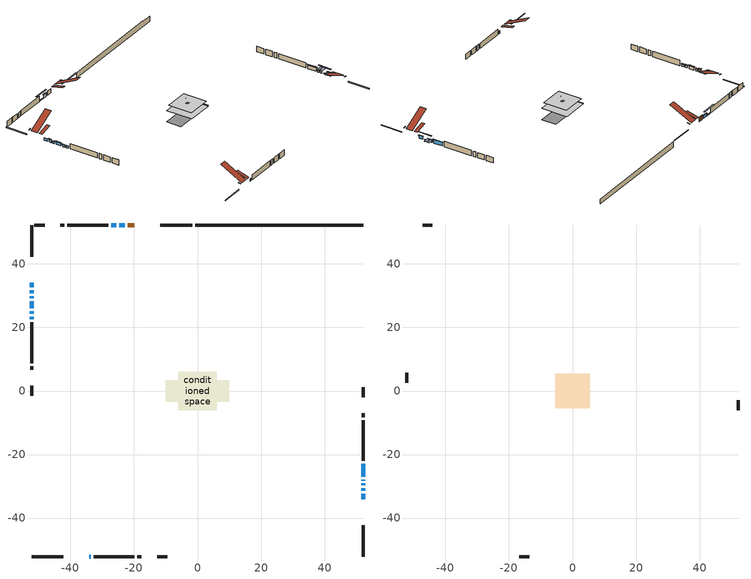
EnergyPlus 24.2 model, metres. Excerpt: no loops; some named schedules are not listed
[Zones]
conditioned space
 floor outside (Floor1 construction): -0.5,-0.5 -0.5,0.5 0.5,0.5 0.5,-0.5 z0.61
 floor outside (Floor2 construction): -1.36,-1.36 -1.36,1.36 1.36,1.36 1.36,-1.36 z0.61
 floor adiabatic (AdiabaticFloorConstruction): -6.01,-6.01 -6.01,6.01 6.01,6.01 6.01,-6.01 z0.61
 floor foundation (Slab1 construction): -9.92,-3.34 -9.92,3.34 9.92,3.34 9.92,-3.34 z-1.83
 wall outside (RimJoist1 construction): -1.71,52.25 -11.72,52.25 / -52.25,-52.25 -42.24,-52.25 / -52.25,52.25 -52.25,42.24 / 52.25,-52.25 52.25,-42.24 z0.61:0.91
 wall outside (AdiabaticWallConstruction 1): -19.9,52.25 -21.98,52.25 z0.61:2.64
 wall outside (AdiabaticWallConstruction): -52.25,34.07 -52.25,32.58 / -34.07,-52.25 -33.65,-52.25 z0.61:1.83; 52.25,-34.07 52.25,-32.34 / -22.91,52.25 -24.64,52.25 / -52.25,31.65 -52.25,30.79 z0.61:1.96; -52.25,29.86 -52.25,29.15 / -52.25,25.16 -52.25,24.34 z0.61:1.55; -52.25,28.22 -52.25,26.09 z0.61:1.93; -52.25,23.42 -52.25,22.6 z0.61:1.47; 52.25,-31.42 52.25,-30.6 / -25.57,52.25 -27.2,52.25 z0.61:1.02; 52.25,-29.67 52.25,-29.11 / 52.25,-28.19 52.25,-27.93 z0.61:1.53; 52.25,-27 52.25,-22.94 z0.61:2.24
 wall outside (Wall1 construction): -28.12,52.25 -41.01,52.25 / -32.72,-52.25 -19.84,-52.25 / -52.25,21.67 -52.25,8.79 / 52.25,-22.01 52.25,-9.13 z0.61:3.05
 wall outside (Wall2 construction): -41.94,52.25 -43.16,52.25 / -18.91,-52.25 -17.69,-52.25 / -52.25,7.86 -52.25,6.64 / 52.25,-8.2 52.25,-6.98 z0.61:3.05
 wall outside (Wall6 construction): -48.11,52.25 -51.32,52.25 / -12.73,-52.25 -9.52,-52.25 / -52.25,1.68 -52.25,-1.52 / 52.25,-2.02 52.25,1.19 z0.61:3.05
 wall foundation (FoundationWall1 construction): -0.78,52.25,-1.83 -0.78,52.25,0.61 46.95,52.25,0.61 46.95,52.25,0.42 52.25,52.25,0.42 52.25,52.25,-1.83
 window (WindowConstruction 8): -52.25,34.07 -52.25,32.58 z0.61:1.83
 window (WindowConstruction 1): 52.25,-34.07 52.25,-32.34 z0.61:1.96
 window (WindowConstruction 2): -22.91,52.25 -24.64,52.25 z0.61:1.96
 window (WindowConstruction 3): -52.25,31.65 -52.25,30.79 z0.61:1.96
 window (WindowConstruction 4): -52.25,29.86 -52.25,29.15 z0.61:1.55
 window (WindowConstruction 5): -52.25,28.22 -52.25,26.09 z0.61:1.93
 window (WindowConstruction 6): -52.25,25.16 -52.25,24.35 z0.61:1.55
 window (WindowConstruction 7): -52.25,23.42 -52.25,22.6 z0.61:1.47
 window (WindowConstruction 12): 52.25,-31.41 52.25,-30.6 z0.61:1.02
 window (WindowConstruction 13): -25.57,52.25 -27.19,52.25 z0.61:1.02
 window (WindowConstruction 9): 52.25,-29.67 52.25,-29.11 z0.61:1.52
 window (WindowConstruction 10): 52.25,-28.18 52.25,-27.93 z0.61:1.52
 window (WindowConstruction 11): -34.07,-52.25 -33.65,-52.25 z0.61:1.83
 window (WindowConstruction): 52.25,-27 52.25,-22.94 z0.61:2.23
 door (Door): -19.9,52.25 -21.98,52.25 z0.61:2.64
 ceiling adiabatic (AdiabaticFloorConstruction): 6.01,-6.01 6.01,6.01 -6.01,6.01 -6.01,-6.01 z0.61
attic - vented
 floor to conditioned space (Floor3 construction Reversed): -0.5,-0.5 -0.5,0.5 0.5,0.5 0.5,-0.5 z3.05
 floor to conditioned space (Floor4 construction Reversed): -5.36,-5.36 -5.36,5.36 5.36,5.36 5.36,-5.36 z3.05
 floor to conditioned space (Floor5 construction Reversed): -2.71,-2.71 -2.71,2.71 2.71,2.71 2.71,-2.71 z3.05
 wall outside (Wall3 construction): -44.09,52.25 -47.18,52.25 / -16.76,-52.25 -13.66,-52.25 / -52.25,5.71 -52.25,2.61 / 52.25,-6.05 52.25,-2.95 z0.61:3.05
 roof outside (Roof1 construction): -12.9,52.25,3.05 -12.9,51.25,3.22 -12.65,51.25,3.22 -12.65,52.25,3.05; -41.06,-52.25,3.05 -41.06,-51.25,3.22 -41.32,-51.25,3.22 -41.32,-52.25,3.05; -52.25,41.06,3.05 -51.25,41.06,3.22 -51.25,41.32,3.22 -52.25,41.32,3.05; 52.25,-41.06,3.05 51.25,-41.06,3.22 51.25,-41.32,3.22 52.25,-41.32,3.05
 roof outside (Roof2 construction): -16.67,52.25,3.05 -16.67,42.1,8.12 -13.83,42.1,8.12 -13.83,52.25,3.05; -37.3,-52.25,3.05 -37.3,-42.1,8.12 -40.13,-42.1,8.12 -40.13,-52.25,3.05; -52.25,37.3,3.05 -42.1,37.3,8.12 -42.1,40.13,8.12 -52.25,40.13,3.05; 52.25,-37.3,3.05 42.1,-37.3,8.12 42.1,-40.13,8.12 52.25,-40.13,3.05
 roof outside (Roof3 construction): -18.97,52.25,3.05 -18.97,46.93,4.38 -17.6,46.93,4.38 -17.6,52.25,3.05; -35,-52.25,3.05 -35,-46.93,4.38 -36.37,-46.93,4.38 -36.37,-52.25,3.05; -52.25,35,3.05 -46.93,35,4.38 -46.93,36.37,4.38 -52.25,36.37,3.05; 52.25,-35,3.05 46.93,-35,4.38 46.93,-36.37,4.38 52.25,-36.37,3.05
shading: 52.25,-32.14 52.25,-34.27 52.66,-34.27 52.66,-32.14 z2.16; -24.84,52.25 -22.71,52.25 -22.71,52.66 -24.84,52.66 z2.16; -52.25,30.59 -52.25,31.85 -52.66,31.85 -52.66,30.59 z2.16; -52.25,28.95 -52.25,30.06 -52.66,30.06 -52.66,28.95 z1.75; -52.25,25.89 -52.25,28.42 -52.66,28.42 -52.66,25.89 z2.13; -52.25,24.14 -52.25,25.36 -52.66,25.36 -52.66,24.14 z1.75; -52.25,22.4 -52.25,23.62 -52.66,23.62 -52.66,22.4 z1.67; 52.25,-27.94 52.25,-34.07 52.66,-34.07 52.66,-27.94 z3.68; -29.86,52.25 -22.91,52.25 -22.91,52.66 -29.86,52.66 z3.68; 52.25,-28.81 52.25,-29.97 54.69,-29.97 54.69,-28.81 z1.82; 52.25,-27.63 52.25,-28.48 54.69,-28.48 54.69,-27.63 z1.82; 52.25,-22.74 52.25,-27.2 52.66,-27.2 52.66,-22.74 z2.44
[Building]
Building 1: Terrain=Suburbs
[Site:Location]
Greenwood AP_NS: Latitude {deg}=44.98; Longitude {deg}=-64.92; Time Zone {hr}=-4; Elevation {m}=28; Keep Site Location Information=Yes
[Site:GroundTemperature:Shallow]
3.62696, 1.72046, 1.56778, 2.47251, 6.10451, 9.71958, 12.8537, 14.839, 15.0077, 13.3929, 10.3388, 6.83459
[Site:WaterMainsTemperature]
Calculation Method=Schedule; Temperature Schedule=mains temperature schedule
[Material] Roughness=Rough; Thermal Absorptance=0.9
Name | Thickness {m} | Conductivity {W/m-K} | Density {kg/m3} | Specific Heat {J/kg-K} | Solar Absorptance | Visible Absorptance
asphalt or fiberglass shingles | 0.00635 | 0.162714 | 1121.4 | 1465.45 | 0.4 | 0.4
ceiling loosefill ins | 0.169333 | 0.0480833 | 16.02 | 1046.75 | 0.7 | 0.7
ceiling stud and cavity | 0.1397 | 0.408949 | 65.682 | 1177.47 | 0.7 | 0.7
ceiling stud and cavity 1 | 0.1397 | 0.0910875 | 65.682 | 1177.47 | 0.7 | 0.7
ceiling stud and cavity 2 | 0.1397 | 0.105642 | 65.682 | 1177.47 | 0.7 | 0.7
concrete 4.0 in. | 0.1016 | 1.803125 | 2242.8 | 837.4 | 0.7 | 0.7
concrete 8.0 in. | 0.2032 | 1.803125 | 2242.8 | 837.4 | 0.7 | 0.7
door material | 0.04445 | 0.053851 | 512.64 | 1214.23 | 0.7 | 0.7
exterior vertical ins | 0.0134187 | 0.029427 | 32.04 | 1214.23 | 0.7 | 0.7
floor covering | 0.0127 | 0.0433444 | 54.468 | 1339.84 | 0.6 | 0.6
floor rigid ins; rim joist rigid ins; wall rigid ins | 0.051816 | 0.029427 | 32.04 | 1214.23 | 0.7 | 0.7
floor rigid ins 1; wall rigid ins 1 | 0.512978 | 0.029427 | 32.04 | 1214.23 | 0.7 | 0.7
floor stud and cavity | 0.1397 | 0.0842048 | 92.3553 | 1139.71 | 0.7 | 0.7
floor stud and cavity 1 | 0.1397 | 0.0963773 | 92.3553 | 1139.71 | 0.7 | 0.7
floor stud and cavity 2 | 0.1397 | 1.75129 | 37.0049 | 1207.88 | 0.7 | 0.7
furniture material conditioned space 1 | 0.1524 | 0.115458 | 640.8 | 1214.23 | 0.6 | 0.6
gypsum board | 0.0127 | 0.160291 | 801 | 837.4 | 0.6 | 0.6
gypsum board 1 | 0.0127 | 0.160291 | 801 | 837.4 | 0.7 | 0.7
osb sheathing 0.5 in. | 0.0127 | 0.115458 | 512.64 | 1214.23 | 0.7 | 0.7
osb sheathing 0.75 in. | 0.01905 | 0.115458 | 512.64 | 1214.23 | 0.7 | 0.7
osb sheathing 2.0 in. | 0.0508 | 0.115458 | 512.64 | 1214.23 | 0.7 | 0.7
rim joist stud and cavity | 0.0508 | 0.0383858 | 125.044 | 1163.47 | 0.6 | 0.6
wall stud and cavity | 0.1397 | 0.189807 | 139.0536 | 1170.24 | 0.7 | 0.7
wall stud and cavity 1 | 0.1397 | 0.762936 | 139.0536 | 1170.24 | 0.7 | 0.7
wall stud and cavity 2 | 0.0889 | 6.1454 | 50.32683 | 1063.81 | 0.6 | 0.6
wall stud and cavity 3 | 0.1397 | 0.1333 | 139.0536 | 1170.24 | 0.7 | 0.7
wall stud and cavity 4 | 0.0889 | 0.380278 | 52.3479 | 1209.89 | 0.7 | 0.7
wall stud and cavity 5 | 0.0889 | 0.391764 | 83.0341 | 1211.67 | 0.7 | 0.7
wood siding | 0.0254 | 0.102417 | 544.68 | 1172.36 | 0.4 | 0.4
wood siding 1 | 0.00254 | 0.102417 | 544.68 | 1172.36 | 0.4 | 0.4
wood siding 2; wood siding 3; wood siding 4 | 0.0254 | 0.102417 | 544.68 | 1172.36 | 0.7 | 0.7
[WindowMaterial:SimpleGlazingSystem]
Name | U-Factor {W/m2-K} | Solar Heat Gain Coefficient
WindowMaterial | 2.96903 | 0.58
WindowMaterial 1 | 2.99117 | 0.55
WindowMaterial 10 | 3.06158 | 0.39
WindowMaterial 2 | 3.03035 | 0.49
WindowMaterial 3 | 2.9378 | 0.62
WindowMaterial 4 | 3.026374 | 0.5
WindowMaterial 5 | 3.03546 | 0.49
WindowMaterial 6 | 2.96903 | 0.62
WindowMaterial 7 | 2.986628 | 0.6
WindowMaterial 8 | 3.09792 | 0.48
WindowMaterial 9 | 3.04227 | 0.45
[Construction]
AdiabaticFloorConstruction: floor stud and cavity 2, floor rigid ins 1, osb sheathing 0.75 in., floor covering
AdiabaticWallConstruction: wood siding 3, wall rigid ins 1, wall stud and cavity 4, gypsum board
AdiabaticWallConstruction 1: wood siding 4, wall rigid ins 1, wall stud and cavity 4, gypsum board
Door: door material
Floor1 construction: floor stud and cavity, floor rigid ins, osb sheathing 0.75 in., floor covering
Floor2 construction: floor stud and cavity 1, floor rigid ins, osb sheathing 0.75 in., floor covering
Floor3 construction Reversed: gypsum board, ceiling stud and cavity, ceiling loosefill ins
Floor4 construction Reversed: gypsum board, ceiling stud and cavity 1, ceiling loosefill ins
Floor5 construction Reversed: gypsum board, ceiling stud and cavity 2, ceiling loosefill ins
FoundationWall1 construction: concrete 8.0 in., gypsum board 1
furniture construction conditioned space 1: furniture material conditioned space 1
PartitionWallConstruction: gypsum board, wall stud and cavity 5, gypsum board
RimJoist1 construction: wood siding 2, rim joist rigid ins, osb sheathing 2.0 in., rim joist stud and cavity
Roof1 construction; Roof2 construction; Roof3 construction: asphalt or fiberglass shingles
Slab1 construction: concrete 4.0 in.
Wall1 construction: wood siding, wall rigid ins, osb sheathing 0.5 in., wall stud and cavity, gypsum board
Wall2 construction: wood siding, wall rigid ins, osb sheathing 0.5 in., wall stud and cavity 1, gypsum board
Wall3 construction: wood siding 1, wall stud and cavity 2
Wall6 construction: wood siding, osb sheathing 0.5 in., wall stud and cavity 3, gypsum board
WindowConstruction: WindowMaterial
WindowConstruction 1; WindowConstruction 2; WindowConstruction 3: WindowMaterial 1
WindowConstruction 10: WindowMaterial 8
WindowConstruction 11: WindowMaterial 9
WindowConstruction 12; WindowConstruction 13: WindowMaterial 10
WindowConstruction 4: WindowMaterial 2
WindowConstruction 5: WindowMaterial 3
WindowConstruction 6: WindowMaterial 4
WindowConstruction 7: WindowMaterial 5
WindowConstruction 8: WindowMaterial 6
WindowConstruction 9: WindowMaterial 7
[Zone] Multiplier=1; Part of Total Floor Area=Yes
Name | Volume {m3}
attic - vented | 85.4685
conditioned space | 731.1
[Space]
Name | Zone | Volume {m3}
attic - vented 1 | attic - vented | 85.4685
conditioned space 1 | conditioned space | 731.1
[ZoneInfiltration:EffectiveLeakageArea]
infil attic - vented 1: Zone or Space=attic - vented 1; Schedule=Always On Discrete; Effective Air Leakage Area {cm2}=6020.28; Stack Coefficient=0.000522357; Wind Coefficient=1.5442e-05
[ZoneMixing]
whole house fan mix: Zone or Space=attic - vented; Schedule=Always On Continuous; Design Flow Rate Calculation Method=Flow/Zone; Design Flow Rate {m3/s}=0; Source Zone or Space=conditioned space
[SurfaceProperty:ExposedFoundationPerimeter]
Slab1: Exposed Perimeter Calculation Method=TotalExposedPerimeter; Total Exposed Perimeter {m}=53.035
[InternalMass] Zone or ZoneList=conditioned space; Space or SpaceList=conditioned space 1
Name | Construction | Surface Area {m2}
furniture mass conditioned space 1 | furniture construction conditioned space 1 | 114.212
partition wall mass | PartitionWallConstruction | 285.53
[Lights]
interior lighting: Zone or ZoneList or Space or SpaceList=conditioned space 1; Schedule=interior lighting schedule; Design Level Calculation Method=LightingLevel; Lighting Level {W}=343.2; Return Air Fraction=0; Fraction Radiant=0.6; Fraction Visible=0.2; Fraction Replaceable=1
[People]
occupants: Zone or ZoneList or Space or SpaceList=conditioned space 1; Number of People Schedule=occupants schedule; Number of People Calculation Method=People; Number of People=3; Fraction Radiant=0.314171; Sensible Heat Fraction=0.56303; Activity Level Schedule=occupants activity schedule; Carbon Dioxide Generation Rate {m3/s-W}=0; Enable ASHRAE 55 Comfort Warnings=No; Mean Radiant Temperature Calculation Type=EnclosureAveraged
[ElectricEquipment] Zone or ZoneList or Space or SpaceList=conditioned space 1; Design Level Calculation Method=EquipmentLevel
Name | Schedule | Design Level {W} | Fraction Latent | Fraction Radiant | Fraction Lost
clothes dryer | clothes dryer schedule | 140.772 | 0.015 | 0.081 | 0.85
clothes washer | clothes washer schedule | 32.1985 | 0.03 | 0.162 | 0.7
cooking range | cooking range schedule | 215.147 | 0.08 | 0.432 | 0.2
dishwasher | dishwasher schedule | 66.8632 | 0.3 | 0.18 | 0.4
fridge | fridge schedule | 72.9452 | 0 | 0.6 | 0
mech vent bath fan 0 | mech vent bath fan 0 schedule | 50.2 | 0 | 0 | 1
mech vent bath fan 1 | mech vent bath fan 1 schedule | 50.2 | 0 | 0 | 1
mech vent house fan | mech vent house fan schedule | 49.82 | 0 | 0 | 0.5
mech vent house fan cfis | mech vent house fan cfis schedule | 0 | 0 | 0 | 0
misc plug loads | misc plug loads schedule | 494.7 | 0.045 | 0.513 | 0.1
whole house fan | Always On Discrete | 0 | 0 | 0 | 1
[OtherEquipment] Zone or ZoneList or Space or SpaceList=conditioned space 1; Design Level Calculation Method=EquipmentLevel
Name | Fuel Type | Schedule | Design Level {W} | Fraction Latent | Fraction Radiant | Fraction Lost
clothes dryer 1 | Electricity | clothes dryer schedule | 0 | 0.015 | 0.081 | 0.85
cooking range 1 | Electricity | cooking range schedule | 0 | 0.08 | 0.432 | 0.2
general water use latent | None | general water use schedule | 62.594 | 1 | 0 | 0
general water use sensible | None | general water use schedule | -61.6891 | 0 | 0.6 | 0
mech vent house fan latent load | None | Always On Discrete | 0 | 1 | 0 | 0
mech vent house fan sensible load | None | Always On Discrete | 0 | 0 | 0 | 0
water heater energy adjustment1 | Electricity | Always On Discrete | 0.01 | 0 | 0 | 1
[ZoneInfiltration:DesignFlowRate] Zone or ZoneList or Space or SpaceList=conditioned space 1; Schedule=Always On Discrete; Design Flow Rate Calculation Method=Flow/Zone; Design Flow Rate {m3/s}=0
infil flow; natural vent flow; whole house fan flow
[Foundation:Kiva]
Foundation Kiva 1: Initial Indoor Air Temperature {C}=18; Wall Height Above Grade {m}=0.609996; Wall Depth Below Slab {m}=0.2032; Custom Block Material Name 1=exterior vertical ins; Custom Block Depth 1 {m}=2.43998; Custom Block X Position 1 {m}=0.2159; Custom Block Z Position 1 {m}=0
[Foundation:Kiva:Settings]
Soil Conductivity {W/m-K}=0.849921; Soil Density {kg/m3}=1842.3; Soil Specific Heat {J/kg-K}=418.7; Ground Solar Absorptivity=0.9; Ground Thermal Absorptivity=0.9; Ground Surface Roughness {m}=0.03; Far-Field Width {m}=40; Deep-Ground Boundary Condition=ZeroFlux; Deep-Ground Depth {m}=40; Minimum Cell Dimension {m}=0.2; Maximum Cell Growth Coefficient=3; Simulation Timestep=Timestep
[Exterior:Lights]
exterior lighting: Schedule=exterior lighting schedule; Design Level {W}=75.6
[Schedule:Constant]
Name | Hourly Value
Always On Continuous; mech vent house fan schedule; mech vent house fan cfis schedule; Always On Discrete | 1
occupants activity schedule | 117.228
fridge schedule | 0
[Schedule:Week:Daily]
interior lighting schedule Week Rule - Jan1-Jan27: interior lighting schedule day, interior lighting schedule day, interior lighting schedule day, interior lighting schedule day, interior lighting schedule day, interior lighting schedule day, interior lighting schedule day, interior lighting schedule default day, interior lighting schedule default day, interior lighting schedule default day, interior lighting schedule default day, interior lighting schedule default day
interior lighting schedule Week Rule - Jan28-Feb3: interior lighting schedule day, interior lighting schedule day, interior lighting schedule day, interior lighting schedule day, interior lighting schedule day 1, interior lighting schedule day 1, interior lighting schedule day 1, interior lighting schedule default day, interior lighting schedule default day, interior lighting schedule default day, interior lighting schedule default day, interior lighting schedule default day
interior lighting schedule Week Rule - Feb4-Feb24: interior lighting schedule day 1, interior lighting schedule day 1, interior lighting schedule day 1, interior lighting schedule day 1, interior lighting schedule day 1, interior lighting schedule day 1, interior lighting schedule day 1, interior lighting schedule default day, interior lighting schedule default day, interior lighting schedule default day, interior lighting schedule default day, interior lighting schedule default day
interior lighting schedule Week Rule - Feb25-Mar3: interior lighting schedule day 1, interior lighting schedule day 1, interior lighting schedule day 1, interior lighting schedule day 1, interior lighting schedule day 2, interior lighting schedule day 2, interior lighting schedule day 2, interior lighting schedule default day, interior lighting schedule default day, interior lighting schedule default day, interior lighting schedule default day, interior lighting schedule default day
interior lighting schedule Week Rule - Mar4-Mar31: interior lighting schedule day 2, interior lighting schedule day 2, interior lighting schedule day 2, interior lighting schedule day 2, interior lighting schedule day 2, interior lighting schedule day 2, interior lighting schedule day 2, interior lighting schedule default day, interior lighting schedule default day, interior lighting schedule default day, interior lighting schedule default day, interior lighting schedule default day
interior lighting schedule Week Rule - Apr1-Apr28: interior lighting schedule day 3, interior lighting schedule day 3, interior lighting schedule day 3, interior lighting schedule day 3, interior lighting schedule day 3, interior lighting schedule day 3, interior lighting schedule day 3, interior lighting schedule default day, interior lighting schedule default day, interior lighting schedule default day, interior lighting schedule default day, interior lighting schedule default day
interior lighting schedule Week Rule - Apr29-May5: interior lighting schedule day 3, interior lighting schedule day 3, interior lighting schedule day 4, interior lighting schedule day 4, interior lighting schedule day 4, interior lighting schedule day 4, interior lighting schedule day 4, interior lighting schedule default day, interior lighting schedule default day, interior lighting schedule default day, interior lighting schedule default day, interior lighting schedule default day
interior lighting schedule Week Rule - May6-May26: interior lighting schedule day 4, interior lighting schedule day 4, interior lighting schedule day 4, interior lighting schedule day 4, interior lighting schedule day 4, interior lighting schedule day 4, interior lighting schedule day 4, interior lighting schedule default day, interior lighting schedule default day, interior lighting schedule default day, interior lighting schedule default day, interior lighting schedule default day
interior lighting schedule Week Rule - May27-Jun2: interior lighting schedule day 4, interior lighting schedule day 4, interior lighting schedule day 4, interior lighting schedule day 4, interior lighting schedule day 4, interior lighting schedule day 5, interior lighting schedule day 5, interior lighting schedule default day, interior lighting schedule default day, interior lighting schedule default day, interior lighting schedule default day, interior lighting schedule default day
interior lighting schedule Week Rule - Jun3-Jun30: interior lighting schedule day 5, interior lighting schedule day 5, interior lighting schedule day 5, interior lighting schedule day 5, interior lighting schedule day 5, interior lighting schedule day 5, interior lighting schedule day 5, interior lighting schedule default day, interior lighting schedule default day, interior lighting schedule default day, interior lighting schedule default day, interior lighting schedule default day
interior lighting schedule Week Rule - Jul1-Jul28: interior lighting schedule day 6, interior lighting schedule day 6, interior lighting schedule day 6, interior lighting schedule day 6, interior lighting schedule day 6, interior lighting schedule day 6, interior lighting schedule day 6, interior lighting schedule default day, interior lighting schedule default day, interior lighting schedule default day, interior lighting schedule default day, interior lighting schedule default day
interior lighting schedule Week Rule - Jul29-Aug4: interior lighting schedule day 6, interior lighting schedule day 6, interior lighting schedule day 6, interior lighting schedule day 7, interior lighting schedule day 7, interior lighting schedule day 7, interior lighting schedule day 7, interior lighting schedule default day, interior lighting schedule default day, interior lighting schedule default day, interior lighting schedule default day, interior lighting schedule default day
interior lighting schedule Week Rule - Aug5-Aug25: interior lighting schedule day 7, interior lighting schedule day 7, interior lighting schedule day 7, interior lighting schedule day 7, interior lighting schedule day 7, interior lighting schedule day 7, interior lighting schedule day 7, interior lighting schedule default day, interior lighting schedule default day, interior lighting schedule default day, interior lighting schedule default day, interior lighting schedule default day
interior lighting schedule Week Rule - Aug26-Sep1: interior lighting schedule day 7, interior lighting schedule day 7, interior lighting schedule day 7, interior lighting schedule day 7, interior lighting schedule day 7, interior lighting schedule day 7, interior lighting schedule day 8, interior lighting schedule default day, interior lighting schedule default day, interior lighting schedule default day, interior lighting schedule default day, interior lighting schedule default day
interior lighting schedule Week Rule - Sep2-Sep29: interior lighting schedule day 8, interior lighting schedule day 8, interior lighting schedule day 8, interior lighting schedule day 8, interior lighting schedule day 8, interior lighting schedule day 8, interior lighting schedule day 8, interior lighting schedule default day, interior lighting schedule default day, interior lighting schedule default day, interior lighting schedule default day, interior lighting schedule default day
interior lighting schedule Week Rule - Sep30-Oct6: interior lighting schedule day 8, interior lighting schedule day 9, interior lighting schedule day 9, interior lighting schedule day 9, interior lighting schedule day 9, interior lighting schedule day 9, interior lighting schedule day 9, interior lighting schedule default day, interior lighting schedule default day, interior lighting schedule default day, interior lighting schedule default day, interior lighting schedule default day
interior lighting schedule Week Rule - Oct7-Oct27: interior lighting schedule day 9, interior lighting schedule day 9, interior lighting schedule day 9, interior lighting schedule day 9, interior lighting schedule day 9, interior lighting schedule day 9, interior lighting schedule day 9, interior lighting schedule default day, interior lighting schedule default day, interior lighting schedule default day, interior lighting schedule default day, interior lighting schedule default day
interior lighting schedule Week Rule - Oct28-Nov3: interior lighting schedule day 9, interior lighting schedule day 9, interior lighting schedule day 9, interior lighting schedule day 9, interior lighting schedule day 10, interior lighting schedule day 10, interior lighting schedule day 10, interior lighting schedule default day, interior lighting schedule default day, interior lighting schedule default day, interior lighting schedule default day, interior lighting schedule default day
interior lighting schedule Week Rule - Nov4-Nov24: interior lighting schedule day 10, interior lighting schedule day 10, interior lighting schedule day 10, interior lighting schedule day 10, interior lighting schedule day 10, interior lighting schedule day 10, interior lighting schedule day 10, interior lighting schedule default day, interior lighting schedule default day, interior lighting schedule default day, interior lighting schedule default day, interior lighting schedule default day
interior lighting schedule Week Rule - Nov25-Dec1: interior lighting schedule day 10, interior lighting schedule day 10, interior lighting schedule day 10, interior lighting schedule day 10, interior lighting schedule day 10, interior lighting schedule day 10, interior lighting schedule day 11, interior lighting schedule default day, interior lighting schedule default day, interior lighting schedule default day, interior lighting schedule default day, interior lighting schedule default day
interior lighting schedule Week Rule - Dec2-Dec31: interior lighting schedule day 11, interior lighting schedule day 11, interior lighting schedule day 11, interior lighting schedule day 11, interior lighting schedule day 11, interior lighting schedule day 11, interior lighting schedule day 11, interior lighting schedule default day, interior lighting schedule default day, interior lighting schedule default day, interior lighting schedule default day, interior lighting schedule default day
occupants schedule Week Rule - Jan1-Dec31: occupants schedule day, occupants schedule day, occupants schedule day, occupants schedule day, occupants schedule day, occupants schedule day, occupants schedule day, occupants schedule default day, occupants schedule default day, occupants schedule default day, occupants schedule default day, occupants schedule default day
clothes dryer schedule Week Rule - Jan1-Dec31: clothes dryer schedule day, clothes dryer schedule day, clothes dryer schedule day, clothes dryer schedule day, clothes dryer schedule day, clothes dryer schedule day, clothes dryer schedule day, clothes dryer schedule default day, clothes dryer schedule default day, clothes dryer schedule default day, clothes dryer schedule default day, clothes dryer schedule default day
clothes washer schedule Week Rule - Jan1-Dec31: clothes washer schedule day, clothes washer schedule day, clothes washer schedule day, clothes washer schedule day, clothes washer schedule day, clothes washer schedule day, clothes washer schedule day, clothes washer schedule default day, clothes washer schedule default day, clothes washer schedule default day, clothes washer schedule default day, clothes washer schedule default day
cooking range schedule Week Rule - Jan1-Dec31: cooking range schedule day, cooking range schedule day, cooking range schedule day, cooking range schedule day, cooking range schedule day, cooking range schedule day, cooking range schedule day, cooking range schedule default day, cooking range schedule default day, cooking range schedule default day, cooking range schedule default day, cooking range schedule default day
dishwasher schedule Week Rule - Jan1-Dec31: dishwasher schedule day, dishwasher schedule day, dishwasher schedule day, dishwasher schedule day, dishwasher schedule day, dishwasher schedule day, dishwasher schedule day, dishwasher schedule default day, dishwasher schedule default day, dishwasher schedule default day, dishwasher schedule default day, dishwasher schedule default day
mech vent bath fan 0 schedule Week Rule - Jan1-Dec31: mech vent bath fan 0 schedule day, mech vent bath fan 0 schedule day, mech vent bath fan 0 schedule day, mech vent bath fan 0 schedule day, mech vent bath fan 0 schedule day, mech vent bath fan 0 schedule day, mech vent bath fan 0 schedule day, mech vent bath fan 0 schedule default day, mech vent bath fan 0 schedule default day, mech vent bath fan 0 schedule default day, mech vent bath fan 0 schedule default day, mech vent bath fan 0 schedule default day
mech vent bath fan 1 schedule Week Rule - Jan1-Dec31: mech vent bath fan 1 schedule day, mech vent bath fan 1 schedule day, mech vent bath fan 1 schedule day, mech vent bath fan 1 schedule day, mech vent bath fan 1 schedule day, mech vent bath fan 1 schedule day, mech vent bath fan 1 schedule day, mech vent bath fan 1 schedule default day, mech vent bath fan 1 schedule default day, mech vent bath fan 1 schedule default day, mech vent bath fan 1 schedule default day, mech vent bath fan 1 schedule default day
misc plug loads schedule Week Rule - Jan1-Dec31: misc plug loads schedule day, misc plug loads schedule day, misc plug loads schedule day, misc plug loads schedule day, misc plug loads schedule day, misc plug loads schedule day, misc plug loads schedule day, misc plug loads schedule default day, misc plug loads schedule default day, misc plug loads schedule default day, misc plug loads schedule default day, misc plug loads schedule default day
general water use schedule Week Rule - Jan1-Dec31: general water use schedule day, general water use schedule day, general water use schedule day, general water use schedule day, general water use schedule day, general water use schedule day, general water use schedule day, general water use schedule default day, general water use schedule default day, general water use schedule default day, general water use schedule default day, general water use schedule default day
exterior lighting schedule Week Rule - Jan1-Jan27: exterior lighting schedule day, exterior lighting schedule day, exterior lighting schedule day, exterior lighting schedule day, exterior lighting schedule day, exterior lighting schedule day, exterior lighting schedule day, exterior lighting schedule default day, exterior lighting schedule default day, exterior lighting schedule default day, exterior lighting schedule default day, exterior lighting schedule default day
exterior lighting schedule Week Rule - Jan28-Feb3: exterior lighting schedule day, exterior lighting schedule day, exterior lighting schedule day, exterior lighting schedule day, exterior lighting schedule day 1, exterior lighting schedule day 1, exterior lighting schedule day 1, exterior lighting schedule default day, exterior lighting schedule default day, exterior lighting schedule default day, exterior lighting schedule default day, exterior lighting schedule default day
exterior lighting schedule Week Rule - Feb4-Feb24: exterior lighting schedule day 1, exterior lighting schedule day 1, exterior lighting schedule day 1, exterior lighting schedule day 1, exterior lighting schedule day 1, exterior lighting schedule day 1, exterior lighting schedule day 1, exterior lighting schedule default day, exterior lighting schedule default day, exterior lighting schedule default day, exterior lighting schedule default day, exterior lighting schedule default day
exterior lighting schedule Week Rule - Feb25-Mar3: exterior lighting schedule day 1, exterior lighting schedule day 1, exterior lighting schedule day 1, exterior lighting schedule day 1, exterior lighting schedule day 2, exterior lighting schedule day 2, exterior lighting schedule day 2, exterior lighting schedule default day, exterior lighting schedule default day, exterior lighting schedule default day, exterior lighting schedule default day, exterior lighting schedule default day
exterior lighting schedule Week Rule - Mar4-Mar31: exterior lighting schedule day 2, exterior lighting schedule day 2, exterior lighting schedule day 2, exterior lighting schedule day 2, exterior lighting schedule day 2, exterior lighting schedule day 2, exterior lighting schedule day 2, exterior lighting schedule default day, exterior lighting schedule default day, exterior lighting schedule default day, exterior lighting schedule default day, exterior lighting schedule default day
exterior lighting schedule Week Rule - Apr1-Apr28: exterior lighting schedule day 3, exterior lighting schedule day 3, exterior lighting schedule day 3, exterior lighting schedule day 3, exterior lighting schedule day 3, exterior lighting schedule day 3, exterior lighting schedule day 3, exterior lighting schedule default day, exterior lighting schedule default day, exterior lighting schedule default day, exterior lighting schedule default day, exterior lighting schedule default day
exterior lighting schedule Week Rule - Apr29-May5: exterior lighting schedule day 3, exterior lighting schedule day 3, exterior lighting schedule day 4, exterior lighting schedule day 4, exterior lighting schedule day 4, exterior lighting schedule day 4, exterior lighting schedule day 4, exterior lighting schedule default day, exterior lighting schedule default day, exterior lighting schedule default day, exterior lighting schedule default day, exterior lighting schedule default day
exterior lighting schedule Week Rule - May6-May26: exterior lighting schedule day 4, exterior lighting schedule day 4, exterior lighting schedule day 4, exterior lighting schedule day 4, exterior lighting schedule day 4, exterior lighting schedule day 4, exterior lighting schedule day 4, exterior lighting schedule default day, exterior lighting schedule default day, exterior lighting schedule default day, exterior lighting schedule default day, exterior lighting schedule default day
exterior lighting schedule Week Rule - May27-Jun2: exterior lighting schedule day 4, exterior lighting schedule day 4, exterior lighting schedule day 4, exterior lighting schedule day 4, exterior lighting schedule day 4, exterior lighting schedule day 5, exterior lighting schedule day 5, exterior lighting schedule default day, exterior lighting schedule default day, exterior lighting schedule default day, exterior lighting schedule default day, exterior lighting schedule default day
exterior lighting schedule Week Rule - Jun3-Jun30: exterior lighting schedule day 5, exterior lighting schedule day 5, exterior lighting schedule day 5, exterior lighting schedule day 5, exterior lighting schedule day 5, exterior lighting schedule day 5, exterior lighting schedule day 5, exterior lighting schedule default day, exterior lighting schedule default day, exterior lighting schedule default day, exterior lighting schedule default day, exterior lighting schedule default day
[Schedule:Year]
interior lighting schedule: interior lighting schedule Week Rule - Jan1-Jan27, 1, 1, 1, 27, interior lighting schedule Week Rule - Jan28-Feb3, 1, 28, 2, 3, interior lighting schedule Week Rule - Feb4-Feb24, 2, 4, 2, 24, interior lighting schedule Week Rule - Feb25-Mar3, 2, 25, 3, 3, interior lighting schedule Week Rule - Mar4-Mar31, 3, 4, 3, 31, interior lighting schedule Week Rule - Apr1-Apr28, 4, 1, 4, 28, interior lighting schedule Week Rule - Apr29-May5, 4, 29, 5, 5, interior lighting schedule Week Rule - May6-May26, 5, 6, 5, 26, interior lighting schedule Week Rule - May27-Jun2, 5, 27, 6, 2, interior lighting schedule Week Rule - Jun3-Jun30, 6, 3, 6, 30, interior lighting schedule Week Rule - Jul1-Jul28, 7, 1, 7, 28, interior lighting schedule Week Rule - Jul29-Aug4, 7, 29, 8, 4, interior lighting schedule Week Rule - Aug5-Aug25, 8, 5, 8, 25, interior lighting schedule Week Rule - Aug26-Sep1, 8, 26, 9, 1, interior lighting schedule Week Rule - Sep2-Sep29, 9, 2, 9, 29, interior lighting schedule Week Rule - Sep30-Oct6, 9, 30, 10, 6, interior lighting schedule Week Rule - Oct7-Oct27, 10, 7, 10, 27, interior lighting schedule Week Rule - Oct28-Nov3, 10, 28, 11, 3, interior lighting schedule Week Rule - Nov4-Nov24, 11, 4, 11, 24, interior lighting schedule Week Rule - Nov25-Dec1, 11, 25, 12, 1, interior lighting schedule Week Rule - Dec2-Dec31, 12, 2, 12, 31
occupants schedule: occupants schedule Week Rule - Jan1-Dec31, 1, 1, 12, 31
clothes dryer schedule: clothes dryer schedule Week Rule - Jan1-Dec31, 1, 1, 12, 31
clothes washer schedule: clothes washer schedule Week Rule - Jan1-Dec31, 1, 1, 12, 31
cooking range schedule: cooking range schedule Week Rule - Jan1-Dec31, 1, 1, 12, 31
dishwasher schedule: dishwasher schedule Week Rule - Jan1-Dec31, 1, 1, 12, 31
mech vent bath fan 0 schedule: mech vent bath fan 0 schedule Week Rule - Jan1-Dec31, 1, 1, 12, 31
mech vent bath fan 1 schedule: mech vent bath fan 1 schedule Week Rule - Jan1-Dec31, 1, 1, 12, 31
misc plug loads schedule: misc plug loads schedule Week Rule - Jan1-Dec31, 1, 1, 12, 31
general water use schedule: general water use schedule Week Rule - Jan1-Dec31, 1, 1, 12, 31
exterior lighting schedule: exterior lighting schedule Week Rule - Jan1-Jan27, 1, 1, 1, 27, exterior lighting schedule Week Rule - Jan28-Feb3, 1, 28, 2, 3, exterior lighting schedule Week Rule - Feb4-Feb24, 2, 4, 2, 24, exterior lighting schedule Week Rule - Feb25-Mar3, 2, 25, 3, 3, exterior lighting schedule Week Rule - Mar4-Mar31, 3, 4, 3, 31, exterior lighting schedule Week Rule - Apr1-Apr28, 4, 1, 4, 28, exterior lighting schedule Week Rule - Apr29-May5, 4, 29, 5, 5, exterior lighting schedule Week Rule - May6-May26, 5, 6, 5, 26, exterior lighting schedule Week Rule - May27-Jun2, 5, 27, 6, 2, exterior lighting schedule Week Rule - Jun3-Jun30, 6, 3, 6, 30, exterior lighting schedule Week Rule - Jul1-Jul28, 7, 1, 7, 28, exterior lighting schedule Week Rule - Jul29-Aug4, 7, 29, 8, 4, exterior lighting schedule Week Rule - Aug5-Aug25, 8, 5, 8, 25, exterior lighting schedule Week Rule - Aug26-Sep1, 8, 26, 9, 1, exterior lighting schedule Week Rule - Sep2-Sep29, 9, 2, 9, 29, exterior lighting schedule Week Rule - Sep30-Oct6, 9, 30, 10, 6, exterior lighting schedule Week Rule - Oct7-Oct27, 10, 7, 10, 27, exterior lighting schedule Week Rule - Oct28-Nov3, 10, 28, 11, 3, exterior lighting schedule Week Rule - Nov4-Nov24, 11, 4, 11, 24, exterior lighting schedule Week Rule - Nov25-Dec1, 11, 25, 12, 1, exterior lighting schedule Week Rule - Dec2-Dec31, 12, 2, 12, 31
[Schedule:Compact]
mains temperature schedule: Through: 01/01, For: AllDays, Until: 24:00, 7.74778, Through: 01/02, For: AllDays, Until: 24:00, 7.68278, Through: 01/03, For: AllDays, Until: 24:00, 7.61944, Through: 01/04, For: AllDays, Until: 24:00, 7.55667, Through: 01/05, For: AllDays, Until: 24:00, 7.495, Through: 01/06, For: AllDays, Until: 24:00, 7.435, Through: 01/07, For: AllDays, Until: 24:00, 7.37556, Through: 01/08, For: AllDays, Until: 24:00, 7.31778, Through: 01/09, For: AllDays, Until: 24:00, 7.26111, Through: 01/10, For: AllDays, Until: 24:00, 7.20556, Through: 01/11, For: AllDays, Until: 24:00, 7.15111, Through: 01/12, For: AllDays, Until: 24:00, 7.09833, Through: 01/13, For: AllDays, Until: 24:00, 7.04667, Through: 01/14, For: AllDays, Until: 24:00, 6.99667, Through: 01/15, For: AllDays, Until: 24:00, 6.94722, Through: 01/16, For: AllDays, Until: 24:00, 6.9, Through: 01/17, For: AllDays, Until: 24:00, 6.85333, Through: 01/18, For: AllDays, Until: 24:00, 6.80833, Through: 01/19, For: AllDays, Until: 24:00, 6.765, Through: 01/20, For: AllDays, Until: 24:00, 6.72278, Through: 01/21, For: AllDays, Until: 24:00, 6.68167, Through: 01/22, For: AllDays, Until: 24:00, 6.64278, Through: 01/23, For: AllDays, Until: 24:00, 6.60444, Through: 01/24, For: AllDays, Until: 24:00, 6.56778, Through: 01/25, For: AllDays, Until: 24:00, 6.53278, Through: 01/26, For: AllDays, Until: 24:00, 6.49944, Through: 01/27, For: AllDays, Until: 24:00, 6.46722, Through: 01/28, For: AllDays, Until: 24:00, 6.43667, Through: 01/29, For: AllDays, Until: 24:00, 6.40722, Through: 01/30, For: AllDays, Until: 24:00, 6.37944, Through: 01/31, For: AllDays, Until: 24:00, 6.35333, Through: 02/01, For: AllDays, Until: 24:00, 6.32889, Through: 02/02, For: AllDays, Until: 24:00, 6.30556, Through: 02/03, For: AllDays, Until: 24:00, 6.28389, Through: 02/04, For: AllDays, Until: 24:00, 6.26389, Through: 02/05, For: AllDays, Until: 24:00, 6.24556, Through: 02/06, For: AllDays, Until: 24:00, 6.22833, Through: 02/07, For: AllDays, Until: 24:00, 6.21278, Through: 02/08, For: AllDays, Until: 24:00, 6.19889, Through: 02/09, For: AllDays, Until: 24:00, 6.18667, Through: 02/10, For: AllDays, Until: 24:00, 6.17611, Through: 02/11, For: AllDays, Until: 24:00, 6.16667, Through: 02/12, For: AllDays, Until: 24:00, 6.15889, Through: 02/13, For: AllDays, Until: 24:00, 6.15278, Through: 02/14, For: AllDays, Until: 24:00, 6.14833, Through: 02/15, For: AllDays, Until: 24:00, 6.14556, Through: 02/16, For: AllDays, Until: 24:00, 6.14389, Through: 02/17, For: AllDays, Until: 24:00, 6.14444, Through: 02/18, For: AllDays, Until: 24:00, 6.14611, Through: 02/19, For: AllDays, Until: 24:00, 6.14944, Through: 02/20, For: AllDays, Until: 24:00, 6.15444, Through: 02/21, For: AllDays, Until: 24:00, 6.16056, Through: 02/22, For: AllDays, Until: 24:00, 6.16889, Through: 02/23, For: AllDays, Until: 24:00, 6.17833, Through: 02/24, For: AllDays, Until: 24:00, 6.18944, Through: 02/25, For: AllDays, Until: 24:00, 6.20222, Through: 02/26, For: AllDays, Until: 24:00, 6.21667, Through: 02/27, For: AllDays, Until: 24:00, 6.23222, Through: 02/28, For: AllDays, Until: 24:00, 6.25, Through: 03/01, For: AllDays, Until: 24:00, 6.26889, Through: 03/02, For: AllDays, Until: 24:00, 6.28889, Through: 03/03, For: AllDays, Until: 24:00, 6.31111, Through: 03/04, For: AllDays, Until: 24:00, 6.33444, Through: 03/05, For: AllDays, Until: 24:00, 6.35944, Through: 03/06, For: AllDays, Until: 24:00, 6.38611, Through: 03/07, For: AllDays, Until: 24:00, 6.41444, Through: 03/08, For: AllDays, Until: 24:00, 6.44389, Through: 03/09, For: AllDays, Until: 24:00, 6.475, Through: 03/10, For: AllDays, Until: 24:00, 6.50722, Through: 03/11, For: AllDays, Until: 24:00, 6.54111, Through: 03/12, For: AllDays, Until: 24:00, 6.57667, Through: 03/13, For: AllDays, Until: 24:00, 6.61333, Through: 03/14, For: AllDays, Until: 24:00, 6.65167, Through: 03/15, For: AllDays, Until: 24:00, 6.69167, Through: 03/16, For: AllDays, Until: 24:00, 6.73278, Through: 03/17, For: AllDays, Until: 24:00, 6.77556, Through: 03/18, For: AllDays, Until: 24:00, 6.81944, Through: 03/19, For: AllDays, Until: 24:00, 6.86444, Through: 03/20, For: AllDays, Until: 24:00, 6.91111, Through: 03/21, For: AllDays, Until: 24:00, 6.95889, Through: 03/22, For: AllDays, Until: 24:00, 7.00833, Through: 03/23, For: AllDays, Until: 24:00, 7.05889, Through: 03/24, For: AllDays, Until: 24:00, 7.11111, Through: 03/25, For: AllDays, Until: 24:00, 7.16444, Through: 03/26, For: AllDays, Until: 24:00, 7.21889, Through: 03/27, For: AllDays, Until: 24:00, 7.27444, Through: 03/28, For: AllDays, Until: 24:00, 7.33167, Through: 03/29, For: AllDays, Until: 24:00, 7.39, Through: 03/30, For: AllDays, Until: 24:00, 7.44944, Through: 03/31, For: AllDays, Until: 24:00, 7.51, Through: 04/01, For: AllDays, Until: 24:00, 7.57167, Through: 04/02, For: AllDays, Until: 24:00, 7.63444, Through: 04/03, For: AllDays, Until: 24:00, 7.69833, Through: 04/04, For: AllDays, Until: 24:00, 7.76389, Through: 04/05, For: AllDays, Until: 24:00, 7.83, Through: 04/06, For: AllDays, Until: 24:00, 7.89722, Through: 04/07, For: AllDays, Until: 24:00, 7.96556, Through: 04/08, For: AllDays, Until: 24:00, 8.035, Through: 04/09, For: AllDays, Until: 24:00, 8.10556, Through: 04/10, For: AllDays, Until: 24:00, 8.17722, Through: 04/11, For: AllDays, Until: 24:00, 8.24944, Through: 04/12, For: AllDays, Until: 24:00, 8.32278, Through: 04/13, For: AllDays, Until: 24:00, 8.39722, Through: 04/14, For: AllDays, Until: 24:00, 8.47222, Through: 04/15, For: AllDays, Until: 24:00, 8.54833, Through: 04/16, For: AllDays, Until: 24:00, 8.62556, Through: 04/17, For: AllDays, Until: 24:00, 8.70333, Through: 04/18, For: AllDays, Until: 24:00, 8.78167, Through: 04/19, For: AllDays, Until: 24:00, 8.86111, Through: 04/20, For: AllDays, Until: 24:00, 8.94111, Through: 04/21, For: AllDays, Until: 24:00, 9.02222, Through: 04/22, For: AllDays, Until: 24:00, 9.10389, Through: 04/23, For: AllDays, Until: 24:00, 9.18611, Through: 04/24, For: AllDays, Until: 24:00, 9.26889, Through: 04/25, For: AllDays, Until: 24:00, 9.35278, Through: 04/26, For: AllDays, Until: 24:00, 9.43667, Through: 04/27, For: AllDays, Until: 24:00, 9.52167, Through: 04/28, For: AllDays, Until: 24:00, 9.60722, Through: 04/29, For: AllDays, Until: 24:00, 9.69333, Through: 04/30, For: AllDays, Until: 24:00, 9.77944, Through: 05/01, For: AllDays, Until: 24:00, 9.86667, Through: 05/02, For: AllDays, Until: 24:00, 9.95389, Through: 05/03, For: AllDays, Until: 24:00, 10.0417, Through: 05/04, For: AllDays, Until: 24:00, 10.13, Through: 05/05, For: AllDays, Until: 24:00, 10.2189, Through: 05/06, For: AllDays, Until: 24:00, 10.3078, Through: 05/07, For: AllDays, Until: 24:00, 10.3972, Through: 05/08, For: AllDays, Until: 24:00, 10.4872, Through: 05/09, For: AllDays, Until: 24:00, 10.5772, Through: 05/10, For: AllDays, Until: 24:00, 10.6678, Through: 05/11, For: AllDays, Until: 24:00, 10.7578, Through: 05/12, For: AllDays, Until: 24:00, 10.8489, Through: 05/13, For: AllDays, Until: 24:00, 10.9394, Through: 05/14, For: AllDays, Until: 24:00, 11.0306, Through: 05/15, For: AllDays, Until: 24:00, 11.1217, Through: 05/16, For: AllDays, Until: 24:00, 11.2133, Through: 05/17, For: AllDays, Until: 24:00, 11.3044, Through: 05/18, For: AllDays, Until: 24:00, 11.3961, Through: 05/19, For: AllDays, Until: 24:00, 11.4872, Through: 05/20, For: AllDays, Until: 24:00, 11.5789, Through: 05/21, For: AllDays, Until: 24:00, 11.67, Through: 05/22, For: AllDays, Until: 24:00, 11.7617, Through: 05/23, For: AllDays, Until: 24:00, 11.8528, Through: 05/24, For: AllDays, Until: 24:00, 11.9439, Through: 05/25, For: AllDays, Until: 24:00, 12.0344, Through: 05/26, For: AllDays, Until: 24:00, 12.1256, Through: 05/27, For: AllDays, Until: 24:00, 12.2161, Through: 05/28, For: AllDays, Until: 24:00, 12.3067, Through: 05/29, For: AllDays, Until: 24:00, 12.3967, Through: 05/30, For: AllDays, Until: 24:00, 12.4861, Through: 05/31, For: AllDays, Until: 24:00, 12.5761, Through: 06/01, For: AllDays, Until: 24:00, 12.665, Through: 06/02, For: AllDays, Until: 24:00, 12.7539, Through: 06/03, For: AllDays, Until: 24:00, 12.8422, Through: 06/04, For: AllDays, Until: 24:00, 12.9306, Through: 06/05, For: AllDays, Until: 24:00, 13.0178, Through: 06/06, For: AllDays, Until: 24:00, 13.105, Through: 06/07, For: AllDays, Until: 24:00, 13.1917, Through: 06/08, For: AllDays, Until: 24:00, 13.2778, Through: 06/09, For: AllDays, Until: 24:00, 13.3633, Through: 06/10, For: AllDays, Until: 24:00, 13.4483, Through: 06/11, For: AllDays, Until: 24:00, 13.5328, Through: 06/12, For: AllDays, Until: 24:00, 13.6167, Through: 06/13, For: AllDays, Until: 24:00, 13.7, Through: 06/14, For: AllDays, Until: 24:00, 13.7822, Through: 06/15, For: AllDays, Until: 24:00, 13.8644, Through: 06/16, For: AllDays, Until: 24:00, 13.9456, Through: 06/17, For: AllDays, Until: 24:00, 14.0256, Through: 06/18, For: AllDays, Until: 24:00, 14.1056, Through: 06/19, For: AllDays, Until: 24:00, 14.1844, Through: 06/20, For: AllDays, Until: 24:00, 14.2622, Through: 06/21, For: AllDays, Until: 24:00, 14.3394, Through: 06/22, For: AllDays, Until: 24:00, 14.4161, Through: 06/23, For: AllDays, Until: 24:00, 14.4911, Through: 06/24, For: AllDays, Until: 24:00, 14.5661, Through: 06/25, For: AllDays, Until: 24:00, 14.6394, Through: 06/26, For: AllDays, Until: 24:00, 14.7122, Through: 06/27, For: AllDays, Until: 24:00, 14.7839, Through: 06/28, For: AllDays, Until: 24:00, 14.855, Through: 06/29, For: AllDays, Until: 24:00, 14.9244, Through: 06/30, For: AllDays, Until: 24:00, 14.9933, Through: 07/01, For: AllDays, Until: 24:00, 15.0611, Through: 07/02, For: AllDays, Until: 24:00, 15.1272, Through: 07/03, For: AllDays, Until: 24:00, 15.1928, Through: 07/04, For: AllDays, Until: 24:00, 15.2572, Through: 07/05, For: AllDays, Until: 24:00, 15.3206, Through: 07/06, For: AllDays, Until: 24:00, 15.3828, Through: 07/07, For: AllDays, Until: 24:00, 15.4439, Through: 07/08, For: AllDays, Until: 24:00, 15.5039, Through: 07/09, For: AllDays, Until: 24:00, 15.5622, Through: 07/10, For: AllDays, Until: 24:00, 15.6194, Through: 07/11, For: AllDays, Until: 24:00, 15.6756, Through: 07/12, For: AllDays, Until: 24:00, 15.7306, Through: 07/13, For: AllDays, Until: 24:00, 15.7844, Through: 07/14, For: AllDays, Until: 24:00, 15.8367, Through: 07/15, For: AllDays, Until: 24:00, 15.8878, Through: 07/16, For: AllDays, Until: 24:00, 15.9372, Through: 07/17, For: AllDays, Until: 24:00, 15.9861, Through: 07/18, For: AllDays, Until: 24:00, 16.0328, Through: 07/19, For: AllDays, Until: 24:00, 16.0789, Through: 07/20, For: AllDays, Until: 24:00, 16.1228, Through: 07/21, For: AllDays, Until: 24:00, 16.1661, Through: 07/22, For: AllDays, Until: 24:00, 16.2078, Through: 07/23, For: AllDays, Until: 24:00, 16.2478, Through: 07/24, For: AllDays, Until: 24:00, 16.2867, Through: 07/25, For: AllDays, Until: 24:00, 16.3239, Through: 07/26, For: AllDays, Until: 24:00, 16.3594, Through: 07/27, For: AllDays, Until: 24:00, 16.3939, Through: 07/28, For: AllDays, Until: 24:00, 16.4272, Through: 07/29, For: AllDays, Until: 24:00, 16.4583, Through: 07/30, For: AllDays, Until: 24:00, 16.4883, Through: 07/31, For: AllDays, Until: 24:00, 16.5172, Through: 08/01, For: AllDays, Until: 24:00, 16.5439, Through: 08/02, For: AllDays, Until: 24:00, 16.5694, Through: 08/03, For: AllDays, Until: 24:00, 16.5933, Through: 08/04, For: AllDays, Until: 24:00, 16.6161, Through: 08/05, For: AllDays, Until: 24:00, 16.6372, Through: 08/06, For: AllDays, Until: 24:00, 16.6567, Through: 08/07, For: AllDays, Until: 24:00, 16.6744, Through: 08/08, For: AllDays, Until: 24:00, 16.6906, Through: 08/09, For: AllDays, Until: 24:00, 16.7056, Through: 08/10, For: AllDays, Until: 24:00, 16.7189, Through: 08/11, For: AllDays, Until: 24:00, 16.7306, Through: 08/12, For: AllDays, Until: 24:00, 16.7406, Through: 08/13, For: AllDays, Until: 24:00, 16.7489, Through: 08/14, For: AllDays, Until: 24:00, 16.7561, Through: 08/15, For: AllDays, Until: 24:00, 16.7611, Through: 08/16, For: AllDays, Until: 24:00, 16.765, Through: 08/17, For: AllDays, Until: 24:00, 16.7672, Through: 08/18, For: AllDays, Until: 24:00, 16.7683, Through: 08/19, For: AllDays, Until: 24:00, 16.7672, Through: 08/20, For: AllDays, Until: 24:00, 16.765, Through: 08/21, For: AllDays, Until: 24:00, 16.7606, Through: 08/22, For: AllDays, Until: 24:00, 16.755, Through: 08/23, For: AllDays, Until: 24:00, 16.7478, Through: 08/24, For: AllDays, Until: 24:00, 16.7394, Through: 08/25, For: AllDays, Until: 24:00, 16.7289, Through: 08/26, For: AllDays, Until: 24:00, 16.7172, Through: 08/27, For: AllDays, Until: 24:00, 16.7033, Through: 08/28, For: AllDays, Until: 24:00, 16.6883, Through: 08/29, For: AllDays, Until: 24:00, 16.6722, Through: 08/30, For: AllDays, Until: 24:00, 16.6539, Through: 08/31, For: AllDays, Until: 24:00, 16.6344, Through: 09/01, For: AllDays, Until: 24:00, 16.6133, Through: 09/02, For: AllDays, Until: 24:00, 16.5906, Through: 09/03, For: AllDays, Until: 24:00, 16.5661, Through: 09/04, For: AllDays, Until: 24:00, 16.5406, Through: 09/05, For: AllDays, Until: 24:00, 16.5133, Through: 09/06, For: AllDays, Until: 24:00, 16.485, Through: 09/07, For: AllDays, Until: 24:00, 16.4544, Through: 09/08, For: AllDays, Until: 24:00, 16.4228, Through: 09/09, For: AllDays, Until: 24:00, 16.3894, Through: 09/10, For: AllDays, Until: 24:00, 16.355, Through: 09/11, For: AllDays, Until: 24:00, 16.3189, Through: 09/12, For: AllDays, Until: 24:00, 16.2817, Through: 09/13, For: AllDays, Until: 24:00, 16.2428, Through: 09/14, For: AllDays, Until: 24:00, 16.2022, Through: 09/15, For: AllDays, Until: 24:00, 16.1606, Through: 09/16, For: AllDays, Until: 24:00, 16.1172, Through: 09/17, For: AllDays, Until: 24:00, 16.0728, Through: 09/18, For: AllDays, Until: 24:00, 16.0267, Through: 09/19, For: AllDays, Until: 24:00, 15.9794, Through: 09/20, For: AllDays, Until: 24:00, 15.9311, Through: 09/21, For: AllDays, Until: 24:00, 15.8811, Through: 09/22, For: AllDays, Until: 24:00, 15.83, Through: 09/23, For: AllDays, Until: 24:00, 15.7772, Through: 09/24, For: AllDays, Until: 24:00, 15.7233, Through: 09/25, For: AllDays, Until: 24:00, 15.6683, Through: 09/26, For: AllDays, Until: 24:00, 15.6122, Through: 09/27, For: AllDays, Until: 24:00, 15.5544, Through: 09/28, For: AllDays, Until: 24:00, 15.4961, Through: 09/29, For: AllDays, Until: 24:00, 15.4361, Through: 09/30, For: AllDays, Until: 24:00, 15.375, Through: 10/01, For: AllDays, Until: 24:00, 15.3128, Through: 10/02, For: AllDays, Until: 24:00, 15.2489, Through: 10/03, For: AllDays, Until: 24:00, 15.1844, Through: 10/04, For: AllDays, Until: 24:00, 15.1189, Through: 10/05, For: AllDays, Until: 24:00, 15.0522, Through: 10/06, For: AllDays, Until: 24:00, 14.9844, Through: 10/07, For: AllDays, Until: 24:00, 14.9156, Through: 10/08, For: AllDays, Until: 24:00, 14.8456, Through: 10/09, For: AllDays, Until: 24:00, 14.775, Through: 10/10, For: AllDays, Until: 24:00, 14.7028, Through: 10/11, For: AllDays, Until: 24:00, 14.63, Through: 10/12, For: AllDays, Until: 24:00, 14.5561, Through: 10/13, For: AllDays, Until: 24:00, 14.4817, Through: 10/14, For: AllDays, Until: 24:00, 14.4061, Through: 10/15, For: AllDays, Until: 24:00, 14.3294, Through: 10/16, For: AllDays, Until: 24:00, 14.2522, Through: 10/17, For: AllDays, Until: 24:00, 14.1739, Through: 10/18, For: AllDays, Until: 24:00, 14.095, Through: 10/19, For: AllDays, Until: 24:00, 14.0156, Through: 10/20, For: AllDays, Until: 24:00, 13.935, Through: 10/21, For: AllDays, Until: 24:00, 13.8539, Through: 10/22, For: AllDays, Until: 24:00, 13.7717, Through: 10/23, For: AllDays, Until: 24:00, 13.6894, Through: 10/24, For: AllDays, Until: 24:00, 13.6061, Through: 10/25, For: AllDays, Until: 24:00, 13.5222, Through: 10/26, For: AllDays, Until: 24:00, 13.4372, Through: 10/27, For: AllDays, Until: 24:00, 13.3522, Through: 10/28, For: AllDays, Until: 24:00, 13.2667, Through: 10/29, For: AllDays, Until: 24:00, 13.1806, Through: 10/30, For: AllDays, Until: 24:00, 13.0939, Through: 10/31, For: AllDays, Until: 24:00, 13.0067, Through: 11/01, For: AllDays, Until: 24:00, 12.9189, Through: 11/02, For: AllDays, Until: 24:00, 12.8311, Through: 11/03, For: AllDays, Until: 24:00, 12.7422, Through: 11/04, For: AllDays, Until: 24:00, 12.6533, Through: 11/05, For: AllDays, Until: 24:00, 12.5644, Through: 11/06, For: AllDays, Until: 24:00, 12.4744, Through: 11/07, For: AllDays, Until: 24:00, 12.385, Through: 11/08, For: AllDays, Until: 24:00, 12.2944, Through: 11/09, For: AllDays, Until: 24:00, 12.2044, Through: 11/10, For: AllDays, Until: 24:00, 12.1139, Through: 11/11, For: AllDays, Until: 24:00, 12.0228, Through: 11/12, For: AllDays, Until: 24:00, 11.9317, Through: 11/13, For: AllDays, Until: 24:00, 11.8406, Through: 11/14, For: AllDays, Until: 24:00, 11.7494, Through: 11/15, For: AllDays, Until: 24:00, 11.6583, Through: 11/16, For: AllDays, Until: 24:00, 11.5667, Through: 11/17, For: AllDays, Until: 24:00, 11.4756, Through: 11/18, For: AllDays, Until: 24:00, 11.3839, Through: 11/19, For: AllDays, Until: 24:00, 11.2928, Through: 11/20, For: AllDays, Until: 24:00, 11.2011, Through: 11/21, For: AllDays, Until: 24:00, 11.11, Through: 11/22, For: AllDays, Until: 24:00, 11.0189, Through: 11/23, For: AllDays, Until: 24:00, 10.9278, Through: 11/24, For: AllDays, Until: 24:00, 10.8372, Through: 11/25, For: AllDays, Until: 24:00, 10.7461, Through: 11/26, For: AllDays, Until: 24:00, 10.6556, Through: 11/27, For: AllDays, Until: 24:00, 10.5656, Through: 11/28, For: AllDays, Until: 24:00, 10.4756, Through: 11/29, For: AllDays, Until: 24:00, 10.3856, Through: 11/30, For: AllDays, Until: 24:00, 10.2967, Through: 12/01, For: AllDays, Until: 24:00, 10.2072, Through: 12/02, For: AllDays, Until: 24:00, 10.1189, Through: 12/03, For: AllDays, Until: 24:00, 10.0306, Through: 12/04, For: AllDays, Until: 24:00, 9.94278, Through: 12/05, For: AllDays, Until: 24:00, 9.855, Through: 12/06, For: AllDays, Until: 24:00, 9.76833, Through: 12/07, For: AllDays, Until: 24:00, 9.68167, Through: 12/08, For: AllDays, Until: 24:00, 9.59611, Through: 12/09, For: AllDays, Until: 24:00, 9.51056, Through: 12/10, For: AllDays, Until: 24:00, 9.42611, Through: 12/11, For: AllDays, Until: 24:00, 9.34167, Through: 12/12, For: AllDays, Until: 24:00, 9.25833, Through: 12/13, For: AllDays, Until: 24:00, 9.175, Through: 12/14, For: AllDays, Until: 24:00, 9.09278, Through: 12/15, For: AllDays, Until: 24:00, 9.01167, Through: 12/16, For: AllDays, Until: 24:00, 8.93056, Through: 12/17, For: AllDays, Until: 24:00, 8.85056, Through: 12/18, For: AllDays, Until: 24:00, 8.77167, Through: 12/19, For: AllDays, Until: 24:00, 8.69278, Through: 12/20, For: AllDays, Until: 24:00, 8.615, Through: 12/21, For: AllDays, Until: 24:00, 8.53833, Through: 12/22, For: AllDays, Until: 24:00, 8.46222, Through: 12/23, For: AllDays, Until: 24:00, 8.38722, Through: 12/24, For: AllDays, Until: 24:00, 8.31333, Through: 12/25, For: AllDays, Until: 24:00, 8.24, Through: 12/26, For: AllDays, Until: 24:00, 8.16778, Through: 12/27, For: AllDays, Until: 24:00, 8.09667, Through: 12/28, For: AllDays, Until: 24:00, 8.02611, Through: 12/29, For: AllDays, Until: 24:00, 7.95667, Through: 12/30, For: AllDays, Until: 24:00, 7.88833, Through: 12/31, For: AllDays, Until: 24:00, 7.82111
